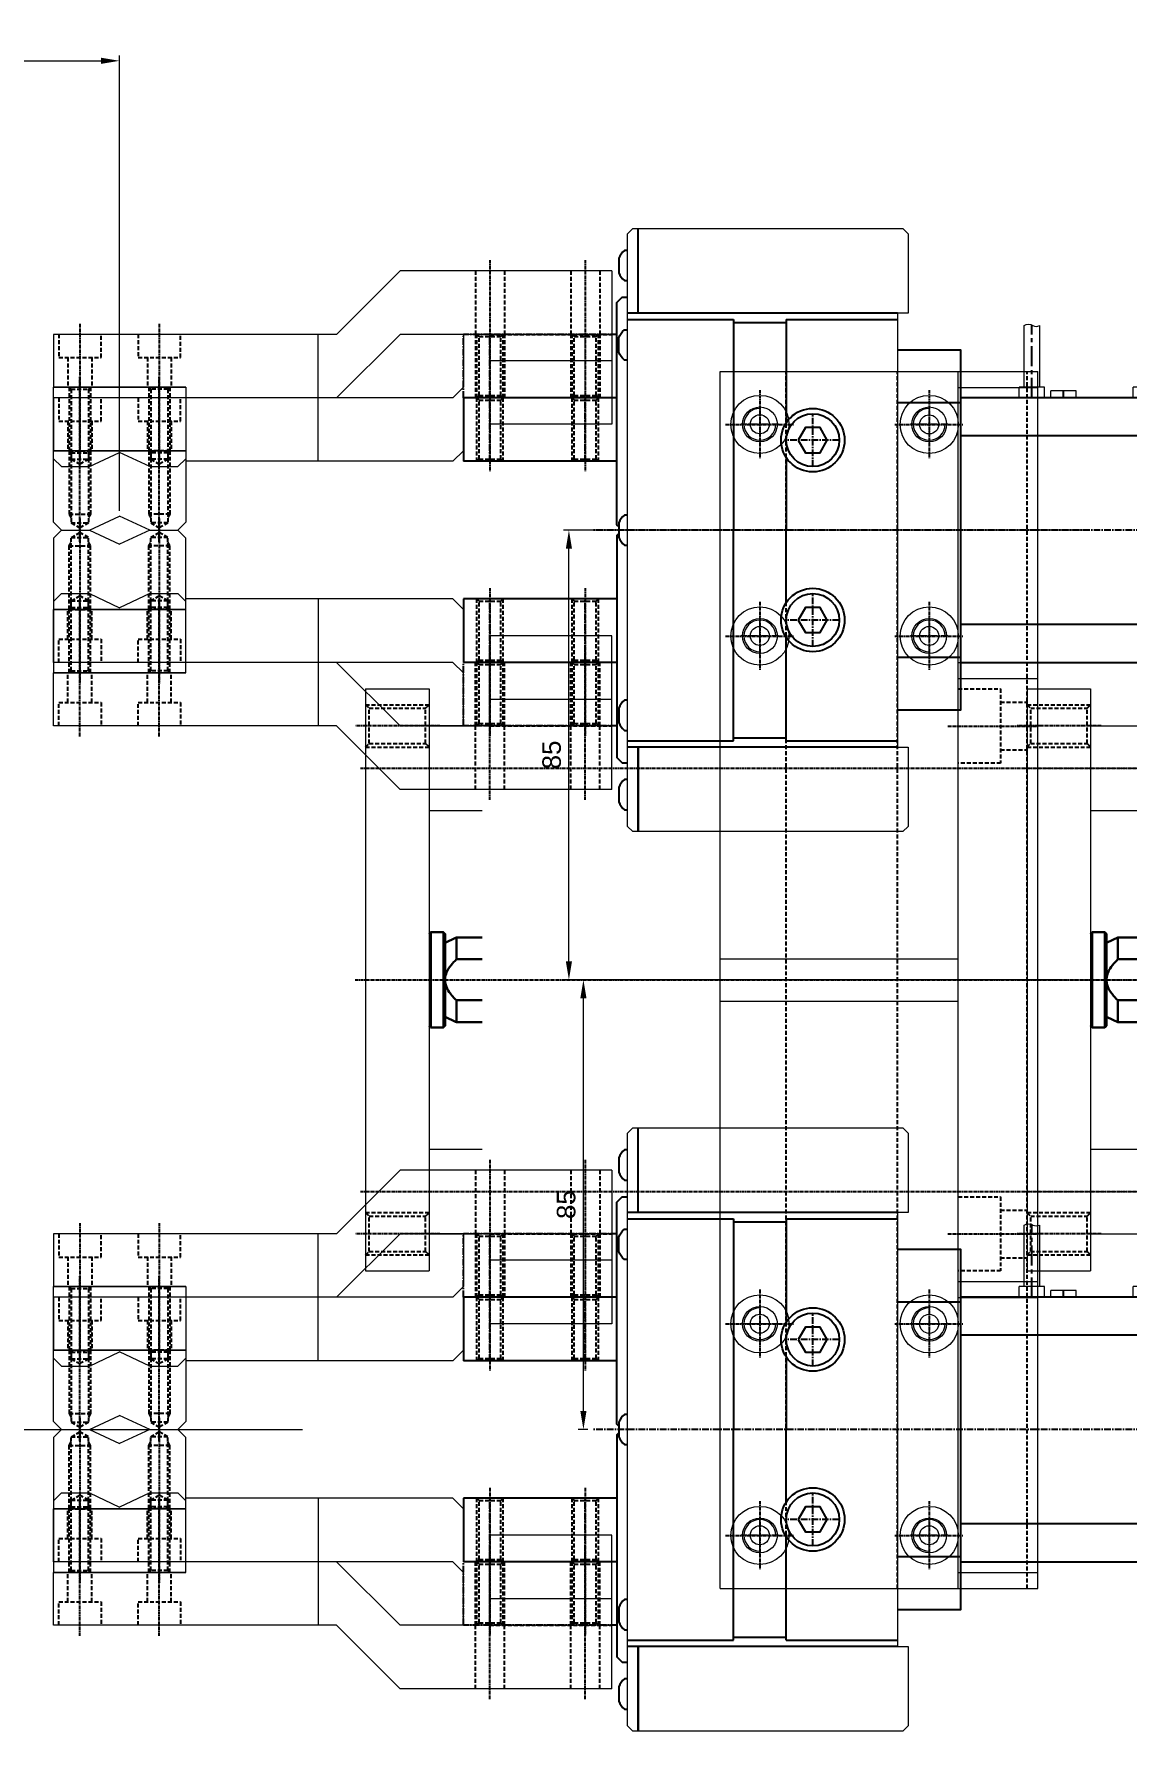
# Model space of a CAD drawing. Header units: millimetres. Extents: x -32759 to 129432, y 390 to 54305.
# Drawn here: x 18277.2 to 18483.8, y 25031.2 to 25351.9 of the extents above; entities that cross this region are included whole.
import ezdxf

# ---------------------------------------------------------------- set-up
doc = ezdxf.new("R2010")
doc.units = ezdxf.units.MM
doc.linetypes.add('CENTER', pattern=[2, 1.25, -0.25, 0.25, -0.25])
doc.linetypes.add('HIDDEN', pattern=[0.375, 0.25, -0.125])
doc.layers.add('_BODY', color=7, linetype='Continuous', lineweight=13)
for name, color, linetype in [('CENTER', 1, 'CENTER'), ('CL', 1, 'CENTER'), ('CONTINUOUS', 7, 'Continuous'), ('DIM', 2, 'Continuous'), ('HL', 2, 'HIDDEN')]:
    doc.layers.add(name, color=color, linetype=linetype)
doc.styles.get("Standard").update_dxf_attribs({"font": 'arial.ttf'})
doc.dimstyles.new('AM_ISO$0', dxfattribs={"dimtxt": 3.5, "dimasz": 3.5, "dimexe": 1, "dimexo": 1, "dimgap": 1.5, "dimtad": 1, "dimdsep": 46, "dimtxsty": 'Standard', "dimcen": 0, "dimclrd": 256, "dimclre": 256, "dimclrt": 2, "dimadec": 0, "dimazin": 2, "dimtp": 0.1, "dimtm": 0.1, "dimtfac": 0.71, "dimtdec": 3, "dimtmove": 0, "dimatfit": 3, "dimfxl": 1, "dimlwd": -1, "dimlwe": -1, "dimarcsym": 1})

# ---------------------------------------------------------------- blocks, each defined once
blk = doc.blocks.new('5rtyy')
at = {"layer": 'CL', "ltscale": 0.5}
blk.add_line((305808.3879861646, 12182.59587022103), (305792.3879861645, 12182.59587022103), dxfattribs=at)
at = {"layer": 'HL', "ltscale": 3}
for p, q in [((305794.3879861646, 12186.59587022103), (305795.0645686649, 12185.91928772069)), ((305794.3879861646, 12186.59587022103), (305806.3879861645, 12186.59587022103)), ((305805.7114036643, 12185.91928772069), (305806.3879861645, 12186.59587022103)), ((305795.0645686649, 12185.91928772069), (305795.0645686649, 12179.27245272137)), ((305795.0645686649, 12185.91928772069), (305805.7114036643, 12185.91928772069)), ((305805.7114036643, 12185.91928772069), (305805.7114036643, 12179.27245272137)), ((305794.3879861646, 12178.59587022103), (305795.0645686649, 12179.27245272137)), ((305794.3879861646, 12178.59587022103), (305806.3879861645, 12178.59587022103)), ((305795.0645686649, 12179.27245272137), (305805.7114036643, 12179.27245272137)), ((305805.7114036643, 12179.27245272137), (305806.3879861645, 12178.59587022103))]:
    blk.add_line(p, q, dxfattribs=at)
blk = doc.blocks.new('yuityur')
for p, q in [((317622.4812906328, 15099.79679203468), (317610.4812906328, 15099.79679203468)), ((317610.4812906328, 15099.79679203468), (317610.4812906328, 14989.79679203469)), ((317622.4812906328, 15099.79679203468), (317622.4812906328, 14989.79679203469)), ((317610.4812906328, 15092.79679203469), (317600.4812906328, 15092.79679203469)), ((317610.4812906328, 15076.79679203469), (317600.4812906328, 15076.79679203469)), ((317610.4812906328, 15012.79679203469), (317600.4812906328, 15012.79679203469)), ((317610.4812906328, 14996.79679203469), (317600.4812906328, 14996.79679203469)), ((317622.4812906328, 14989.79679203469), (317610.4812906328, 14989.79679203469))]:
    blk.add_line(p, q)
at = {"color": 1, "ltscale": 0.5}
for p, q in [((317747.4812906328, 15099.79679203468), (317735.4812906328, 15099.79679203468)), ((317735.4812906328, 15099.79679203468), (317735.4812906328, 14989.79679203469)), ((317747.4812906328, 15099.79679203468), (317747.4812906328, 14989.79679203469)), ((317735.4812906328, 15092.79679203469), (317725.4812906328, 15092.79679203469)), ((317735.4812906328, 15076.79679203469), (317725.4812906328, 15076.79679203469)), ((317735.4812906328, 15012.79679203469), (317725.4812906328, 15012.79679203469)), ((317735.4812906328, 14996.79679203469), (317725.4812906328, 14996.79679203469)), ((317747.4812906328, 14989.79679203469), (317735.4812906328, 14989.79679203469))]:
    blk.add_line(p, q, dxfattribs=at)
at = {"color": 2, "linetype": 'CENTER'}
for p, q in [((317623.4812906328, 15084.79679203468), (317370.4812906328, 15084.79679203468)), ((317624.4812906328, 15044.79679203468), (317435.9812906328, 15044.79679203468)), ((317623.4812906328, 15004.79679203468), (317370.4812906328, 15004.79679203468))]:
    blk.add_line(p, q, dxfattribs=at)
at = {"color": 7, "linetype": 'Continuous', "lineweight": 30}
for p, q in [((317605.3367837122, 15052.79679203469), (317605.3367837122, 15048.66977538088)), ((317607.4812906328, 15036.09679203469), (317607.4812906328, 15053.49679203468)), ((317607.7812906328, 15053.79679203469), (317607.7812906328, 15035.79679203468)), ((317610.1812906328, 15035.79679203468), (317610.1812906328, 15053.79679203469)), ((317730.3367837122, 15052.79679203469), (317730.3367837122, 15048.66977538088)), ((317732.4812906328, 15036.09679203469), (317732.4812906328, 15053.49679203468)), ((317732.7812906328, 15053.79679203469), (317732.7812906328, 15035.79679203468)), ((317735.1812906328, 15035.79679203468), (317735.1812906328, 15053.79679203469)), ((317600.4812906328, 15048.66977538088), (317605.3367837122, 15048.66977538088)), ((317725.4812906328, 15048.66977538088), (317730.3367837122, 15048.66977538088)), ((317605.3367837122, 15040.92380868847), (317600.4812906328, 15040.92380868847)), ((317605.3367837122, 15040.92380868847), (317605.3367837122, 15036.79679203469)), ((317730.3367837122, 15040.92380868847), (317725.4812906328, 15040.92380868847)), ((317730.3367837122, 15040.92380868847), (317730.3367837122, 15036.79679203469))]:
    blk.add_line(p, q, dxfattribs=at)
for points in [[(317605.3367837122, 15052.79679203469), (317600.4812906328, 15052.79679203469)], [(317607.4812906328, 15051.79679203469), (317605.3367837122, 15052.79679203469)], [(317607.7812906328, 15053.79679203469), (317607.4812906328, 15053.49679203468)], [(317610.1812906328, 15053.79679203469), (317607.7812906328, 15053.79679203469)], [(317610.1812906328, 15053.79679203469), (317610.4812906328, 15053.49679203468)], [(317730.3367837122, 15052.79679203469), (317725.4812906328, 15052.79679203469)], [(317732.4812906328, 15051.79679203469), (317730.3367837122, 15052.79679203469)], [(317732.7812906328, 15053.79679203469), (317732.4812906328, 15053.49679203468)], [(317735.1812906328, 15053.79679203469), (317732.7812906328, 15053.79679203469)], [(317735.1812906328, 15053.79679203469), (317735.4812906328, 15053.49679203468)], [(317600.4812906328, 15036.79679203469), (317605.3367837122, 15036.79679203469)], [(317605.3367837122, 15036.79679203469), (317607.4812906328, 15037.79679203469)], [(317607.4812906328, 15036.09679203469), (317607.7812906328, 15035.79679203468)], [(317607.7812906328, 15035.79679203468), (317610.1812906328, 15035.79679203468)], [(317610.1812906328, 15035.79679203468), (317610.4812906328, 15036.09679203469)], [(317725.4812906328, 15036.79679203469), (317730.3367837122, 15036.79679203469)], [(317730.3367837122, 15036.79679203469), (317732.4812906328, 15037.79679203469)], [(317732.4812906328, 15036.09679203469), (317732.7812906328, 15035.79679203468)], [(317732.7812906328, 15035.79679203468), (317735.1812906328, 15035.79679203468)], [(317735.1812906328, 15035.79679203468), (317735.4812906328, 15036.09679203469)]]:
    blk.add_open_spline(points, degree=1, dxfattribs=at)
for points, knots in [([(317605.3367837122, 15048.66977538088), (317605.6818970733, 15048.31798104098), (317606.4046374534, 15047.58124927795), (317607.1900918089, 15046.36377560573), (317607.4682561728, 15045.35918962008), (317607.4794112813, 15044.87788037321), (317607.4812906328, 15044.79679203468)], [0, 0, 0, 0, 0.3255569524979415, 0.6817851237941747, 0.9463889053135244, 0.9999999999999998, 0.9999999999999998, 0.9999999999999998, 0.9999999999999998]), ([(317730.3367837122, 15048.66977538088), (317730.6818970733, 15048.31798104098), (317731.4046374534, 15047.58124927795), (317732.1900918089, 15046.36377560573), (317732.4682561728, 15045.35918962008), (317732.4794112813, 15044.87788037321), (317732.4812906328, 15044.79679203468)], [0, 0, 0, 0, 0.3255569524979415, 0.6817851237941747, 0.9463889053135244, 0.9999999999999998, 0.9999999999999998, 0.9999999999999998, 0.9999999999999998]), ([(317607.4812906328, 15044.79679203468), (317607.4513833401, 15044.47408602966), (317607.3739769532, 15043.63885476785), (317606.6305177717, 15042.27078077657), (317605.8065138001, 15041.41286848602), (317605.3367837122, 15040.92380868847)], [0, 0, 0, 0, 0.2130373415817591, 0.5513856105729072, 1, 1, 1, 1]), ([(317732.4812906328, 15044.79679203468), (317732.45138334, 15044.47408602966), (317732.3739769532, 15043.63885476785), (317731.6305177717, 15042.27078077657), (317730.8065138001, 15041.41286848602), (317730.3367837122, 15040.92380868847)], [0, 0, 0, 0, 0.2130373415817591, 0.5513856105729072, 1, 1, 1, 1])]:
    blk.add_open_spline(points, degree=3, knots=knots, dxfattribs=at)
at = {"layer": 'CL', "ltscale": 0.5}
for p, q in [((317748.4812906328, 15084.79679203468), (317495.4812906328, 15084.79679203468)), ((317749.4812906328, 15044.79679203468), (317560.9812906328, 15044.79679203468)), ((317748.4812906328, 15004.79679203468), (317495.4812906328, 15004.79679203468))]:
    blk.add_line(p, q, dxfattribs=at)
at = {"color": 1, "ltscale": 0.5, "rotation": 180}
for p in [(623416.8692767973, 27275.39266225568), (623541.8692767973, 27275.39266225568), (623416.8692767973, 27179.39266225569), (623541.8692767973, 27179.39266225569)]:
    blk.add_blockref('5rtyy', p, dxfattribs=at)
blk = doc.blocks.new('7te')
at = {"layer": 'CL', "ltscale": 0.5}
blk.add_line((306747.2205495443, 27614.33501856588), (306731.2205495444, 27614.33501856588), dxfattribs=at)
at = {"layer": 'HL', "ltscale": 3}
for p, q in [((306733.2205495443, 27616.83501856588), (306733.6535623446, 27616.40200576559)), ((306733.2205495443, 27616.83501856588), (306745.2205495444, 27616.83501856588)), ((306733.6535623446, 27616.40200576559), (306733.6535623446, 27612.26803136617)), ((306733.6535623446, 27616.40200576559), (306744.787536744, 27616.40200576559)), ((306744.787536744, 27616.40200576559), (306745.2205495444, 27616.83501856588)), ((306744.787536744, 27616.40200576559), (306744.787536744, 27612.26803136617)), ((306733.2205495443, 27611.83501856588), (306733.6535623446, 27612.26803136617)), ((306733.2205495443, 27611.83501856588), (306745.2205495444, 27611.83501856588)), ((306733.6535623446, 27612.26803136617), (306744.787536744, 27612.26803136617)), ((306744.787536744, 27612.26803136617), (306745.2205495444, 27611.83501856588))]:
    blk.add_line(p, q, dxfattribs=at)
blk = doc.blocks.new('78r5y')
at = {"color": 1, "linetype": 'CENTER'}
blk.add_line((306368.122782245, 28064.67393238624), (306380.122782245, 28064.67393238624), dxfattribs=at)
at = {"layer": 'CONTINUOUS', "color": 1, "linetype": 'CENTER'}
for p, q in [((306368.122782245, 28087.67393238624), (306380.122782245, 28087.67393238624)), ((306368.122782245, 28058.67393238624), (306368.122782245, 28087.67393238624)), ((306380.122782245, 28058.67393238624), (306380.122782245, 28087.67393238624)), ((306368.122782245, 28082.67393238624), (306380.122782245, 28082.67393238624))]:
    blk.add_line(p, q, dxfattribs=at)
for p in [(-365.0977672993904, 468.3389138203637), (-365.0977672993904, 450.3389138203639)]:
    blk.add_blockref('7te', p)
blk = doc.blocks.new('7re5')
blk.add_line((306439.1981591129, 28087.5711543503), (306439.1981591129, 28087.5711543503))
at = {"layer": 'CONTINUOUS', "color": 7}
for p, q in [((306442.122782245, 28087.67393238624), (306430.1227822449, 28087.67393238624)), ((306430.1227822449, 28058.67393238624), (306430.1227822449, 28087.67393238624)), ((306442.122782245, 28058.67393238624), (306442.122782245, 28087.67393238624))]:
    blk.add_line(p, q, dxfattribs=at)
at = {"layer": 'CONTINUOUS', "color": 1, "linetype": 'CENTER'}
for p, q in [((306430.1227822449, 28082.67393238624), (306442.122782245, 28082.67393238624)), ((306430.1227822449, 28064.67393238624), (306442.122782245, 28064.67393238624))]:
    blk.add_line(p, q, dxfattribs=at)
for p in [(-303.0977672993904, 468.3389138203637), (-303.0977672993904, 450.3389138203639)]:
    blk.add_blockref('7te', p)
blk = doc.blocks.new('rwer')
at = {"color": 1, "linetype": 'CENTER'}
for p, q in [((306648.202171413, 28028.13759193273), (306648.202171413, 28035.22954629813)), ((306688.2021714131, 28028.13759193273), (306688.2021714131, 28035.22954629813)), ((306644.7384652283, 28031.67393238624), (306651.7171200415, 28031.67393238624)), ((306691.6658775978, 28031.67393238624), (306684.6872227845, 28031.67393238624)), ((306648.202171413, 27996.13759193273), (306648.202171413, 28003.22954629813)), ((306688.2021714131, 27996.13759193273), (306688.2021714131, 28003.22954629813)), ((306644.7384652283, 27999.67393238624), (306651.7171200415, 27999.67393238624)), ((306691.6658775978, 27999.67393238624), (306684.6872227845, 27999.67393238624))]:
    blk.add_line(p, q, dxfattribs=at)
at = {"color": 4, "linetype": 'Continuous'}
for p, q in [((306693.202171413, 27982.68419172793), (306695.202171413, 27982.68419172793)), ((306695.202171413, 27977.88419172791), (306695.202171413, 27982.68419172793)), ((306693.202171413, 27977.88419172791), (306695.202171413, 27977.88419172791)), ((306693.202171413, 27976.68419172705), (306694.5021714135, 27976.68419172705)), ((306694.5021714135, 27971.88419172712), (306694.5021714135, 27976.68419172705)), ((306693.202171413, 27971.88419172712), (306694.5021714135, 27971.88419172712)), ((306693.202171413, 27961.14080714155), (306695.202171413, 27961.14080714155)), ((306695.202171413, 27956.34080714156), (306695.202171413, 27961.14080714155)), ((306693.202171413, 27956.34080714156), (306695.202171413, 27956.34080714156)), ((306693.202171413, 27955.14080714071), (306694.5021714135, 27955.14080714071)), ((306694.5021714135, 27950.34080714078), (306694.5021714135, 27955.14080714071)), ((306693.202171413, 27950.34080714078), (306694.5021714135, 27950.34080714078))]:
    blk.add_line(p, q, dxfattribs=at)
at = {"color": 7, "linetype": 'Continuous'}
blk.add_lwpolyline([(306724.202171413, 28003.67393238624), (306709.202171413, 28003.67393238624), (306709.202171413, 28005.67393238624), (306668.202171413, 28005.67393238624), (306627.2021714131, 28005.67393238624), (306627.2021714131, 28003.67393238624), (306612.202171413, 28003.67393238624), (306611.202171413, 28004.67393238624), (306611.202171413, 28054.67393238624), (306611.202171413, 28055.67393238624), (306612.202171413, 28056.67393238624), (306724.202171413, 28056.67393238624), (306725.202171413, 28055.67393238624), (306725.202171413, 28054.67393238624), (306725.202171413, 28004.67393238624)], close=True, dxfattribs=at)
at = {"color": 4, "ltscale": 2}
for points in [[(306695.202171413, 27981.73419172791), (306706.852877341, 27981.73419172791, -0.2929833563322282), (306706.852877341, 27980.07367557381, 0.2494833969692828), (306706.852877341, 27978.83419172792), (306695.202171413, 27978.83419172792)], [(306695.202171413, 27960.19080714157), (306706.852877341, 27960.19080714157, -0.2929833563322282), (306706.852877341, 27958.53029098746, 0.2494833969692828), (306706.852877341, 27957.29080714157), (306695.202171413, 27957.29080714157)]]:
    blk.add_lwpolyline(points, format="xyb", dxfattribs=at)
for centre in [(306648.202171413, 28031.67393238624), (306688.2021714131, 28031.67393238624), (306648.202171413, 27999.67393238624), (306688.1765501912, 27999.67393238624)]:
    blk.add_circle(centre, 1.8)
at = {"color": 3}
for centre, start, end in [((306648.202171413, 28031.67393238624), 270, 180), ((306688.2021714131, 28031.67393238624), 0, 270), ((306648.202171413, 27999.67393238624), 270, 180), ((306688.2021714131, 27999.67393238624), 0, 270)]:
    blk.add_arc(centre, 2.999999999999999, start, end, dxfattribs=at)
at = {"layer": 'CENTER', "color": 1, "linetype": 'CENTER', "lineweight": 25, "ltscale": 3}
for p, q in [((306693.202171413, 27980.28419172793), (306706.9922532021, 27980.28419172793)), ((306693.202171413, 27974.28419172772), (306694.5021714135, 27974.28419172772)), ((306693.202171413, 27958.74080714156), (306706.9922532021, 27958.74080714156)), ((306693.202171413, 27952.74080714138), (306694.5021714135, 27952.74080714138))]:
    blk.add_line(p, q, dxfattribs=at)
at = {"layer": 'CONTINUOUS', "color": 1, "linetype": 'CENTER'}
for p, q in [((306668.202171413, 27945.33719831231), (306668.202171413, 28063.17393238624)), ((306651.202171413, 28016.67393238624), (306651.202171413, 28026.67393238624)), ((306685.202171413, 28016.67393238624), (306685.202171413, 28026.67393238624)), ((306646.202171413, 28021.67393238624), (306656.202171413, 28021.67393238624)), ((306680.202171413, 28021.67393238624), (306690.202171413, 28021.67393238624))]:
    blk.add_line(p, q, dxfattribs=at)
at = {"layer": 'CONTINUOUS', "color": 7}
for p, q in [((306627.2021714131, 28005.67393238624), (306627.2021714131, 28056.67393238624)), ((306628.3650028389, 28056.67393238624), (306628.3650028389, 28036.67393238624)), ((306708.0393399872, 28056.67393238624), (306708.0393399872, 28036.67393238624)), ((306709.202171413, 28005.67393238624), (306709.202171413, 28056.67393238624)), ((306611.202171413, 28054.67393238624), (306627.2021714131, 28054.67393238624)), ((306627.2021714131, 28054.67393238624), (306611.202171413, 28054.67393238624)), ((306709.202171413, 28054.67393238624), (306725.202171413, 28054.67393238624)), ((306709.202171413, 28054.67393238624), (306725.202171413, 28054.67393238624)), ((306628.3650028389, 28036.67393238624), (306668.202171413, 28036.67393238624)), ((306628.9593376724, 28036.67393238624), (306628.9593376724, 28026.67393238624)), ((306708.0393399872, 28036.67393238624), (306668.202171413, 28036.67393238624)), ((306707.4450051537, 28036.67393238624), (306707.4450051537, 28026.67393238624)), ((306628.3650028389, 28026.67393238624), (306628.3650028389, 28005.67393238624)), ((306628.3650028389, 28026.67393238624), (306647.8855466227, 28026.67393238624)), ((306681.8855466227, 28026.67393238624), (306668.202171413, 28026.67393238624)), ((306708.0393399872, 28026.67393238624), (306688.5187962034, 28026.67393238624)), ((306708.0393399872, 28026.67393238624), (306708.0393399872, 28005.67393238624)), ((306644.1189822555, 27993.67393238624), (306644.1189822555, 28005.67393238624)), ((306692.2853605706, 27993.67393238624), (306692.2853605706, 28005.67393238624)), ((306650.3696169129, 27948.17393238624), (306650.3696169129, 27993.67393238624)), ((306686.0347259131, 27948.17393238624), (306686.0347259131, 27993.67393238624))]:
    blk.add_line(p, q, dxfattribs=at)
at = {"layer": 'CONTINUOUS', "color": 3}
blk.add_line((306654.5187962033, 28026.67393238624), (306668.202171413, 28026.67393238624), dxfattribs=at)
at = {"layer": 'CONTINUOUS', "color": 9}
for p, q in [((306643.202171413, 27948.17393238624), (306650.3696169129, 27948.17393238624)), ((306650.3696169129, 27948.17393238624), (306650.869616913, 27947.67393238624)), ((306686.0347259131, 27948.17393238624), (306685.5347259131, 27947.67393238624)), ((306693.202171413, 27948.17393238624), (306686.0347259131, 27948.17393238624))]:
    blk.add_line(p, q, dxfattribs=at)
at = {"layer": 'CONTINUOUS', "color": 7}
for points in [[(306621.052171413, 28056.67393238624), (306621.052171413, 28057.28393238626, 0.1213942812817814), (306619.5726089608, 28058.32393238624), (306616.8317338652, 28058.32393238624, 0.1213942812817814), (306615.352171413, 28057.28393238626), (306615.352171413, 28056.67393238624)], [(306636.052171413, 28056.67393238624), (306636.052171413, 28057.28393238626, 0.1213942812817814), (306634.5726089608, 28058.32393238624), (306631.8317338652, 28058.32393238624, 0.1213942812817814), (306630.3521714131, 28057.28393238626), (306630.3521714131, 28056.67393238624)], [(306671.052171413, 28056.67393238624), (306671.052171413, 28057.28393238626, 0.1213942812817814), (306669.5726089608, 28058.32393238624), (306666.8317338652, 28058.32393238624, 0.1213942812817814), (306665.352171413, 28057.28393238626), (306665.352171413, 28056.67393238624)], [(306700.3521714131, 28056.67393238624), (306700.3521714131, 28057.28393238626, -0.1213942812817814), (306701.8317338652, 28058.32393238624), (306704.5726089608, 28058.32393238624, -0.1213942812817814), (306706.052171413, 28057.28393238626), (306706.052171413, 28056.67393238624)], [(306721.052171413, 28056.67393238624), (306721.052171413, 28057.28393238626, 0.1213942812817814), (306719.5726089608, 28058.32393238624), (306716.8317338652, 28058.32393238624, 0.1213942812817814), (306715.3521714131, 28057.28393238626), (306715.3521714131, 28056.67393238624)]]:
    blk.add_lwpolyline(points, format="xyb", dxfattribs=at)
for points in [[(306667.552171413, 28058.32393238624), (306667.202171413, 28058.67393238624), (306625.202171413, 28058.67393238624), (306624.202171413, 28057.67393238624), (306624.202171413, 28056.67393238624)], [(306668.8521714131, 28058.32393238624), (306669.202171413, 28058.67393238624), (306711.202171413, 28058.67393238624), (306712.202171413, 28057.67393238624), (306712.202171413, 28056.67393238624)], [(306634.202171413, 28005.67393238624), (306634.202171413, 27993.67393238624), (306702.2021714131, 27993.67393238624), (306702.2021714131, 28005.67393238624)], [(306643.202171413, 27993.67393238624), (306643.202171413, 27948.17393238624), (306643.702171413, 27947.67393238624), (306692.702171413, 27947.67393238624), (306693.202171413, 27948.17393238624), (306693.202171413, 27993.67393238624)]]:
    blk.add_lwpolyline(points, dxfattribs=at)
at = {"layer": 'CONTINUOUS', "color": 3}
for points in [[(306651.202171413, 28018.93968157421), (306653.5701020765, 28020.30680698022), (306653.5701020765, 28023.04105779226), (306651.202171413, 28024.40818319828), (306648.8342407495, 28023.04105779226), (306648.8342407495, 28020.30680698022)], [(306685.202171413, 28024.40818319828), (306682.8342407495, 28023.04105779226), (306682.8342407495, 28020.30680698022), (306685.202171413, 28018.93968157421), (306687.5701020765, 28020.30680698022), (306687.5701020765, 28023.04105779226)]]:
    blk.add_lwpolyline(points, close=True, dxfattribs=at)
for centre in [(306651.202171413, 28021.67393238624), (306685.202171413, 28021.67393238624)]:
    blk.add_circle(centre, 5.999999999999999, dxfattribs=at)
at = {"layer": 'CONTINUOUS', "color": 7}
for centre in [(306651.202171413, 28021.67393238624), (306685.202171413, 28021.67393238624)]:
    blk.add_circle(centre, 5, dxfattribs=at)
at = {"layer": 'DIM', "linetype": 'Continuous'}
blk.add_solid([(306695.9986851061, 27954.36265896703), (306695.2863211307, 27953.93024480101), (306694.3452606204, 27956.28354381025)], dxfattribs=at)
for name, p in [('78r5y', (263.079389168066, 0)), ('7re5', (213.079389168066, 0)), ('7re5', (251.079389168066, 0)), ('78r5y', (325.079389168066, 0))]:
    blk.add_blockref(name, p)
blk = doc.blocks.new('ydghd')
at = {"layer": 'CL', "ltscale": 0.5}
blk.add_line((308352.5103238606, 27546.58944011282), (308368.5103238605, 27546.58944011282), dxfattribs=at)
at = {"layer": 'HL', "ltscale": 3}
for p, q in [((308354.5103238606, 27549.33944011281), (308366.5103238606, 27549.33944011282)), ((308354.5103238606, 27543.83944011282), (308366.5103238606, 27543.83944011282))]:
    blk.add_line(p, q, dxfattribs=at)
blk = doc.blocks.new('yurt6y')
at = {"layer": 'CL', "ltscale": 0.5}
blk.add_line((308072.6261384614, 27639.84516013774), (308086.6261384615, 27639.84516013774), dxfattribs=at)
at = {"layer": 'HL', "ltscale": 3}
for p, q in [((308074.6261384614, 27643.84516013774), (308079.0261384618, 27643.84516013774)), ((308079.0261384618, 27643.84516013774), (308079.0261384618, 27635.84516013774)), ((308079.0261384618, 27642.09516013774), (308084.6261384615, 27642.09516013774)), ((308079.0261384618, 27635.84516013774), (308074.6261384614, 27635.84516013774)), ((308079.0261384618, 27637.59516013774), (308084.6261384615, 27637.59516013774))]:
    blk.add_line(p, q, dxfattribs=at)
blk = doc.blocks.new('dtdfg')
at = {"ltscale": 0.5}
for p, q in [((308074.6261384615, 27606.34516013781), (308074.6261384615, 27659.84516013772)), ((308074.6261384615, 27659.84516013772), (308084.6261384615, 27659.84516013772)), ((308084.6261384615, 27634.84516013777), (308084.6261384615, 27659.84516013772)), ((308084.6261384615, 27634.84516013777), (308086.6261384615, 27634.84516013777)), ((308086.6261384615, 27584.34516013775), (308086.6261384615, 27634.84516013777)), ((308086.6261384614, 27609.84516013772), (308074.6261384615, 27609.84516013772)), ((308062.6261384614, 27594.34516013769), (308074.6261384615, 27606.34516013781)), ((308062.6261384614, 27554.34516013774), (308062.6261384614, 27594.34516013769)), ((308084.6261384615, 27582.34516013775), (308086.6261384615, 27584.34516013775)), ((308074.6261384614, 27577.34516013774), (308074.6261384614, 27582.34516013775)), ((308074.6261384614, 27582.34516013775), (308084.6261384615, 27582.34516013775)), ((308079.6261384615, 27577.34516013774), (308074.6261384614, 27577.34516013774)), ((308079.6261384615, 27554.34516013774), (308079.6261384615, 27577.34516013774)), ((308062.6261384614, 27554.34516013774), (308079.6261384615, 27554.34516013774))]:
    blk.add_line(p, q, dxfattribs=at)
at = {"layer": 'HL', "ltscale": 3}
blk.add_line((308074.6261384614, 27577.34516013774), (308074.6261384614, 27554.34516013774), dxfattribs=at)
for name, p in [('yurt6y', (0, 14.99999999997817)), ('yurt6y', (0, 0)), ('ydghd', (-291.8841853991617, 30.75572002492845)), ('ydghd', (-291.8841853991617, 12.75572002492845))]:
    blk.add_blockref(name, p)
blk = doc.blocks.new('rtert')
at = {"layer": 'CL', "ltscale": 0.5}
blk.add_line((308634.0727630696, 27466.30585111119), (308614.8727630703, 27466.30585111119), dxfattribs=at)
at = {"layer": 'HL', "ltscale": 3}
for p, q in [((308616.8727630703, 27468.30585111119), (308617.2516492708, 27467.9269649107)), ((308616.8727630703, 27468.30585111119), (308628.8727630703, 27468.30585111119)), ((308617.2516492708, 27467.9269649107), (308617.2516492708, 27464.68473731168)), ((308617.2516492708, 27467.9269649107), (308630.4938768698, 27467.9269649107)), ((308628.8727630703, 27468.30585111119), (308628.8727630703, 27464.30585111119)), ((308628.8727630703, 27468.30585111119), (308629.5289939689, 27467.9269649107)), ((308630.4938768698, 27467.9269649107), (308630.4938768698, 27464.68473731168)), ((308630.4938768698, 27467.9269649107), (308631.4299079786, 27466.30585111119)), ((308630.4938768698, 27464.68473731168), (308631.4299079786, 27466.30585111119)), ((308616.8727630703, 27464.30585111119), (308617.2516492708, 27464.68473731168)), ((308616.8727630703, 27464.30585111119), (308628.8727630703, 27464.30585111119)), ((308617.2516492708, 27464.68473731168), (308630.4938768698, 27464.68473731168)), ((308628.8727630703, 27464.30585111119), (308629.5289939689, 27464.68473731168))]:
    blk.add_line(p, q, dxfattribs=at)
blk = doc.blocks.new('esht')
at = {"ltscale": 0.5}
for p, q in [((308412.4958225949, 27838.27267554753), (308398.9958225949, 27838.27267554749)), ((308398.9958225949, 27838.27267554749), (308398.9958225949, 27813.27267554754)), ((308413.9958225949, 27836.77267554753), (308412.4958225949, 27838.27267554753)), ((308413.9958225949, 27836.77267554753), (308413.995822595, 27831.48366170676)), ((308413.995822595, 27831.48366170676), (308411.3327460134, 27825.77267554755)), ((308413.9958225952, 27820.06168938791), (308411.3327460134, 27825.77267554755)), ((308413.9958225952, 27820.06168938791), (308413.9958225952, 27814.77267554753)), ((308398.9958225949, 27813.27267554754), (308412.4958225952, 27813.27267554753)), ((308412.4958225952, 27813.27267554753), (308413.9958225952, 27814.77267554753))]:
    blk.add_line(p, q, dxfattribs=at)
blk.add_blockref('rtert', (-217.8769404754275, 366.9668244362983))
at = {"xscale": -1, "rotation": 180}
blk.add_blockref('rtert', (-217.8769404754275, 55284.57852665872), dxfattribs=at)
blk = doc.blocks.new('rtd')
for name, p in [('dtdfg', (110.2807835669955, 503.8405510612101)), ('esht', (-204.0889005663921, 325.4130356514434))]:
    blk.add_blockref(name, p)
blk = doc.blocks.new('yrt')
at = {"color": 1, "ltscale": 0.5}
for p, q in [((308093.4634704537, 28110.18571119901), (308093.4634704537, 28163.68571119893)), ((308093.4634704537, 28163.68571119893), (308103.4634704537, 28163.68571119893)), ((308103.4634704537, 28138.68571119899), (308103.4634704537, 28163.68571119893)), ((308116.9634704538, 28163.68571119897), (308103.4634704537, 28163.68571119893)), ((308103.4634704537, 28163.68571119893), (308103.4634704537, 28138.68571119898)), ((308118.4634704538, 28162.18571119898), (308116.9634704538, 28163.68571119897)), ((308118.4634704538, 28162.18571119898), (308118.4634704539, 28156.8966973582)), ((308118.4634704539, 28156.8966973582), (308115.8003938722, 28151.18571119899)), ((308118.4634704541, 28145.47472503935), (308115.8003938722, 28151.18571119899)), ((308118.4634704541, 28145.47472503935), (308118.463470454, 28140.18571119897)), ((308116.963470454, 28138.68571119897), (308118.463470454, 28140.18571119897)), ((308103.4634704537, 28138.68571119899), (308105.4634704537, 28138.68571119899)), ((308103.4634704537, 28138.68571119898), (308116.963470454, 28138.68571119897)), ((308105.4634704537, 28088.18571119896), (308105.4634704537, 28138.68571119899)), ((308105.4634704536, 28113.68571119892), (308093.4634704537, 28113.68571119892)), ((308081.4634704537, 28098.1857111989), (308093.4634704537, 28110.18571119901)), ((308081.4634704537, 28058.18571119895), (308081.4634704537, 28098.1857111989)), ((308103.4634704537, 28086.18571119896), (308105.4634704537, 28088.18571119896)), ((308093.4634704536, 28081.18571119896), (308093.4634704536, 28086.18571119896)), ((308093.4634704536, 28086.18571119896), (308103.4634704537, 28086.18571119896)), ((308098.4634704537, 28081.18571119896), (308093.4634704536, 28081.18571119896)), ((308093.4634704536, 28081.18571119896), (308093.4634704536, 28058.18571119895)), ((308098.4634704537, 28058.18571119896), (308098.4634704537, 28081.18571119896)), ((308081.4634704537, 28058.18571119895), (308098.4634704537, 28058.18571119896))]:
    blk.add_line(p, q, dxfattribs=at)
for name, p in [('yurt6y', (18.83733199222479, 518.8405510611882)), ('rtert', (-513.4092926165904, 692.3798600877417)), ('yurt6y', (18.83733199222479, 503.8405510612101)), ('ydghd', (-273.0468534069369, 534.5962710861386)), ('ydghd', (-273.0468534069369, 516.5962710861386))]:
    blk.add_blockref(name, p, dxfattribs=at)
at = {"color": 1, "ltscale": 0.5, "xscale": -1, "rotation": 180}
blk.add_blockref('rtert', (-513.4092926165904, 55609.99156231016), dxfattribs=at)
blk = doc.blocks.new('6567')
for name, p in [('rtd', (3156.569115633844, -13099.10930226359)), ('yrt', (3260.012567208614, -13099.10930226359)), ('rwer', (4710.273866249248, -13100.59752345088))]:
    blk.add_blockref(name, p)
at = {"xscale": -1}
for name, p in [('yrt', (619496.939508116, -13099.10930226359)), ('rtd', (619600.3829596908, -13099.10930226359))]:
    blk.add_blockref(name, p, dxfattribs=at)
blk = doc.blocks.new('8owrerwe')
at = {"ltscale": 0.5}
for radius in [5.5, 3.299999999999999]:
    blk.add_circle((310838.2843865961, 38463.98046606906), radius, dxfattribs=at)
at = {"layer": 'CL', "ltscale": 0.5}
for p, q in [((310838.2843865961, 38457.48046606906), (310838.2843865961, 38470.48046606906)), ((310831.7843865961, 38463.98046606906), (310844.7843865961, 38463.98046606906))]:
    blk.add_line(p, q, dxfattribs=at)
blk = doc.blocks.new('ty6uytru')
at = {"layer": 'CL', "ltscale": 0.5}
blk.add_line((300754.4798079708, 3320.752667083755), (300737.4798079708, 3320.752667083755), dxfattribs=at)
at = {"layer": 'HL', "ltscale": 3}
for p, q in [((300744.4798079708, 3313.752667083754), (300744.4798079708, 3327.752667083755)), ((300744.4798079708, 3327.752667083755), (300752.4798079709, 3327.752667083755)), ((300744.4798079708, 3325.252667083754), (300739.4798079709, 3325.252667083754)), ((300744.4798079708, 3316.252667083754), (300739.4798079709, 3316.252667083754)), ((300752.4798079709, 3313.752667083754), (300744.4798079708, 3313.752667083754))]:
    blk.add_line(p, q, dxfattribs=at)
blk = doc.blocks.new('tiyrt')
at = {"ltscale": 0.5}
for p, q in [((310828.2843865961, 25783.89090731544), (310828.2843865961, 25843.89090731538)), ((311058.2843865957, 25843.89090731538), (310828.2843865961, 25843.89090731538)), ((310831.2843865963, 25828.89090731538), (310831.2843865963, 25843.89090731538)), ((310883.2843865961, 25828.89090731538), (310883.2843865961, 25843.89090731538)), ((310886.2843865961, 25828.89090731538), (310886.2843865961, 25843.89090731538)), ((311000.2843865959, 25828.89090731538), (311000.2843865959, 25843.89090731538)), ((311003.284386596, 25828.89090731538), (311003.2843865959, 25843.89090731538)), ((311055.2843865957, 25828.89090731538), (311055.2843865957, 25843.89090731538)), ((311058.2843865957, 25783.89090731544), (311058.2843865958, 25843.89090731538)), ((311058.2843865957, 25828.89090731538), (310828.2843865961, 25828.89090731538)), ((310939.284386596, 25783.89090731544), (310939.284386596, 25828.89090731538)), ((310947.2843865961, 25783.89090731544), (310947.2843865961, 25828.89090731538)), ((311058.2843865957, 25783.89090731544), (310828.2843865961, 25783.89090731544))]:
    blk.add_line(p, q, dxfattribs=at)
at = {"layer": 'CL', "ltscale": 0.5}
blk.add_line((310943.2843865961, 25780.89090731544), (310943.2843865961, 25846.89090731537), dxfattribs=at)
at = {"layer": 'HL', "ltscale": 3}
for p, q in [((311058.2843865957, 25841.89090731538), (310828.2843865961, 25841.89090731538)), ((311058.2843865957, 25817.39090731543), (310828.2843865961, 25817.39090731544)), ((311058.2843865957, 25796.39090731544), (310828.2843865961, 25796.39090731544))]:
    blk.add_line(p, q, dxfattribs=at)
at = {"rotation": 270}
for p in [(307574.5317195125, 326581.3707152863), (307670.5317195124, 326581.3707152863)]:
    blk.add_blockref('ty6uytru', p, dxfattribs=at)
for p in [(0, -12640.58955875363), (40.00000000005821, -12640.58955875363), (170.0000000000582, -12640.58955875363), (210.0000000000582, -12640.58955875363), (0, -12672.58955875363), (40.00000000005821, -12672.58955875363), (170.0000000000582, -12672.58955875363), (210.0000000000582, -12672.58955875363)]:
    blk.add_blockref('8owrerwe', p)
blk = doc.blocks.new('*D319')
at = {"linetype": 'ByBlock', "ltscale": 0.5, "transparency": 16777216}
for p, q in [((313674.8509451243, 30433.74956624793), (313674.8509451243, 30527.99067662634)), ((313678.3509451243, 30526.99067662634), (313756.3553239022, 30526.99067662634)), ((313759.8553239022, 30428.78793415661), (313759.8553239022, 30527.99067662634))]:
    blk.add_line(p, q, dxfattribs=at)
at = {"ltscale": 0.5, "transparency": 16777216}
for points in [[(313678.3509451243, 30527.57400995968), (313678.3509451243, 30526.40734329301), (313674.8509451243, 30526.99067662634)], [(313756.3553239022, 30527.57400995968), (313756.3553239022, 30526.40734329301), (313759.8553239022, 30526.99067662634)]]:
    blk.add_solid(points, dxfattribs=at)
at = {"layer": 'Defpoints', "color": 0, "ltscale": 0.5, "transparency": 16777216}
for p in [(313759.8553239022, 30526.99067662634), (313674.8509451243, 30432.74956624793), (313759.8553239022, 30427.78793415661)]:
    blk.add_point(p, dxfattribs=at)
at = {"color": 2, "ltscale": 0.5, "transparency": 16777216, "insert": (313717.3531345133, 30530.24067662634), "char_height": 3.5, "attachment_point": 5}
blk.add_mtext('85', dxfattribs=at)
blk = doc.blocks.new('*D320')
at = {"linetype": 'ByBlock', "ltscale": 0.5, "transparency": 16777216}
for p, q in [((313589.8553239022, 30523.40740340569), (313589.8553239022, 30525.25322443807)), ((313593.3553239022, 30524.25322443807), (313671.3509451243, 30524.25322443807)), ((313674.8509451243, 30524.49245192461), (313674.8509451243, 30525.25322443807))]:
    blk.add_line(p, q, dxfattribs=at)
at = {"ltscale": 0.5, "transparency": 16777216}
for points in [[(313593.3553239022, 30524.8365577714), (313593.3553239022, 30523.66989110474), (313589.8553239022, 30524.25322443807)], [(313671.3509451243, 30524.8365577714), (313671.3509451243, 30523.66989110474), (313674.8509451243, 30524.25322443807)]]:
    blk.add_solid(points, dxfattribs=at)
at = {"layer": 'Defpoints', "color": 0, "ltscale": 0.5, "transparency": 16777216}
for p in [(313589.8553239022, 30522.40740340569), (313674.8509451243, 30524.25322443807), (313674.8509451243, 30523.49245192461)]:
    blk.add_point(p, dxfattribs=at)
at = {"color": 2, "ltscale": 0.5, "transparency": 16777216, "insert": (313632.3531345133, 30527.50322443807), "char_height": 3.5, "attachment_point": 5}
blk.add_mtext('85', dxfattribs=at)
blk = doc.blocks.new('*D1531')
at = {"linetype": 'ByBlock', "ltscale": 0.5, "transparency": 16777216}
for p, q in [((266512.2774404149, 138002.3044785579), (266512.2774404149, 138067.8373455881)), ((266637.2774404149, 137981.7960553152), (266637.2774404149, 138067.8373455881)), ((266515.7774404149, 138066.8373455881), (266633.7774404149, 138066.8373455881))]:
    blk.add_line(p, q, dxfattribs=at)
at = {"ltscale": 0.5, "transparency": 16777216}
for points in [[(266515.7774404149, 138067.4206789215), (266515.7774404149, 138066.2540122548), (266512.2774404149, 138066.8373455881)], [(266633.7774404149, 138067.4206789215), (266633.7774404149, 138066.2540122548), (266637.2774404149, 138066.8373455881)]]:
    blk.add_solid(points, dxfattribs=at)
at = {"layer": 'Defpoints', "color": 0, "ltscale": 0.5, "transparency": 16777216}
for p in [(266637.2774404149, 138066.8373455881), (266512.2774404149, 138001.3044785579), (266637.2774404149, 137980.7960553152)]:
    blk.add_point(p, dxfattribs=at)
at = {"color": 2, "ltscale": 0.5, "transparency": 16777216, "insert": (266574.7774404149, 138070.0873455881), "char_height": 3.5, "attachment_point": 5}
blk.add_mtext('125', dxfattribs=at)
blk = doc.blocks.new('76irytr')
for name, p in [('rtd', (5367.948401873815, 2460.721692206738)), ('yrt', (5471.391853448586, 2460.721692206738)), ('6567', (2381.379286239971, 15559.83099447033)), ('rwer', (6921.65315248922, 2459.23347101945))]:
    blk.add_blockref(name, p)
at = {"xscale": -1}
for name, p in [('yrt', (621708.318794356, 2460.721692206738)), ('rtd', (621811.7622459307, 2460.721692206738))]:
    blk.add_blockref(name, p, dxfattribs=at)
at = {"xscale": -1, "rotation": 270}
blk.add_blockref('yuityur', (298630.0541530896, -287182.073887227), dxfattribs=at)
at = {"rotation": 180}
blk.add_blockref('tiyrt', (624618.1097104984, 56282.29831072108), dxfattribs=at)
at = {"ltscale": 0.5}
dim = blk.add_linear_dim(base=(313759.8553239022, 30526.99067662633), p1=(313674.8509451243, 30432.74956624792), p2=(313759.8553239022, 30427.7879341566), dimstyle='AM_ISO$0', dxfattribs=at)
dim.commit()
dim.dimension.update_dxf_attribs({"geometry": '*D319', "text_midpoint": (313717.3531345133, 30530.24067662633), "insert": (0, -1.455191522836685e-11)})
dim = blk.add_linear_dim(base=(313674.8509451243, 30524.25322443807), p1=(313589.8553239022, 30522.40740340569), p2=(313674.8509451243, 30523.49245192461), dimstyle='AM_ISO$0', dxfattribs=at)
dim.commit()
dim.dimension.update_dxf_attribs({"geometry": '*D320', "text_midpoint": (313632.3531345133, 30527.50322443807)})
blk = doc.blocks.new('sdfgsdfgcxvxbxcv')
at = {"ltscale": 0.5}
blk.add_line((266570.1230788028, 137808.1285998473), (266671.8183656844, 137808.1285998473), dxfattribs=at)
at = {"rotation": 90}
blk.add_blockref('76irytr', (297249.1848438207, -175781.7223451687), dxfattribs=at)
at = {"ltscale": 0.5}
dim = blk.add_linear_dim(base=(266637.2774404149, 138066.8373455881), p1=(266512.2774404149, 138001.3044785579), p2=(266637.2774404149, 137980.7960553152), angle=180, dimstyle='AM_ISO$0', dxfattribs=at)
dim.commit()
dim.dimension.update_dxf_attribs({"geometry": '*D1531', "text_midpoint": (266574.7774404149, 138070.0873455881)})

msp = doc.modelspace()

# ---------------------------------------------------------------- block references
at = {"layer": '_BODY'}
msp.add_blockref('sdfgsdfgcxvxbxcv', (-248343.9117431091, -112719.9742592663), dxfattribs=at)

doc.saveas('drawing.dxf')
